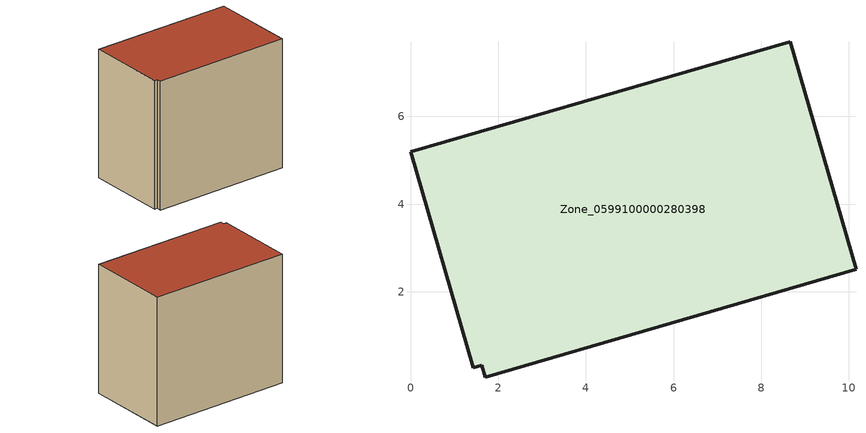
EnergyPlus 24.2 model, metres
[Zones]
Zone_0599100000280398
 floor ground (C_G): 1.62,0.32 1.43,0.27 0,5.2 8.66,7.7 10.16,2.51 1.71,0.06 z0
 wall outside (C_F): 10.16,2.51 8.66,7.7 0,5.2 1.43,0.27 1.62,0.32 1.71,0.06 10.16,2.51 z0:8.12
 roof outside (C_R): 1.43,0.27 1.62,0.32 1.71,0.06 10.16,2.51 8.66,7.7 0,5.2 z8.12
[BUILDING]
Pand.0599100000280398: North Axis=0; Terrain=City; Loads Convergence Tolerance Value=0.04; Temperature Convergence Tolerance Value=0.4; Solar Distribution=FullExterior; Maximum Number of Warmup Days=25; Minimum Number of Warmup Days=1
[Site:Location]
Rotterdam.The.Hague.AP_ZH_NLD Design_Conditions: Latitude=51.96; Longitude=4.45; Time Zone=1; Elevation=-4.5
[SITE:GROUNDTEMPERATURE:BUILDINGSURFACE]
18, 18, 18, 18, 18, 18, 18, 18, 18, 18, 18, 18
[MATERIAL] Thermal Absorptance=0.9; Solar Absorptance=0.7; Visible Absorptance=0.7
Name | Roughness | Thickness | Conductivity | Density | Specific Heat
G.TI.1975-1991 | MediumSmooth | 0.15 | 0.288461 | 540 | 1210
F.TI.1975-1991 | Rough | 0.3 | 0.230769 | 1920 | 840
R.TI.1975-1991 | MediumRough | 0.2 | 0.153846 | 1500 | 1000
[CONSTRUCTION]
C_G: G.TI.1975-1991
C_F: F.TI.1975-1991
C_R: R.TI.1975-1991
[ZONE]
Zone_0599100000280398: Type=1; Multiplier=1; Ceiling Height=Autocalculate; Volume=Autocalculate; Floor Area=autocalculate; Part of Total Floor Area=Yes
[ZONEINFILTRATION:DESIGNFLOWRATE]
Infil_Zone_0599100000280398: Zone or ZoneList or Space or SpaceList=Zone_0599100000280398; Schedule=AlwaysOn; Design Flow Rate Calculation Method=Flow/Area; Flow Rate per Floor Area=0.003; Constant Term Coefficient=1; Temperature Term Coefficient=0; Velocity Term Coefficient=0; Velocity Squared Term Coefficient=0
[HVACTEMPLATE:ZONE:IDEALLOADSAIRSYSTEM]
Zone_0599100000280398: Maximum Heating Supply Air Temperature=50; Minimum Cooling Supply Air Temperature=13; Maximum Heating Supply Air Humidity Ratio=0.0156; Minimum Cooling Supply Air Humidity Ratio=0.0077; Heating Limit=NoLimit; Cooling Limit=NoLimit; Dehumidification Control Type=ConstantSensibleHeatRatio; Cooling Sensible Heat Ratio=0.7; Dehumidification Setpoint=60; Humidification Control Type=None; Humidification Setpoint=30; Outdoor Air Method=None; Outdoor Air Flow Rate per Person=0.00944; Outdoor Air Flow Rate per Zone Floor Area=0; Outdoor Air Flow Rate per Zone=0; Demand Controlled Ventilation Type=None; Outdoor Air Economizer Type=NoEconomizer; Heat Recovery Type=None; Sensible Heat Recovery Effectiveness=0.7; Latent Heat Recovery Effectiveness=0.65
[ZONECONTROL:THERMOSTAT]
ThermostatControl_Zone_0599100000280398: Zone or ZoneList=Zone_0599100000280398; Control Type Schedule=DualSetpointControlType; Control 1=Thermostat_Zone_0599100000280398; Temperature Difference Between Cutout And Setpoint=0
[THERMOSTATSETPOINT:DUALSETPOINT]
Thermostat_Zone_0599100000280398: Heating Setpoint Temperature Schedule=HeatingSetpoint_Zone_0599100000280398; Cooling Setpoint Temperature Schedule=CoolingSetpoint_Zone_0599100000280398
[SCHEDULE:COMPACT]
HeatingSetpoint_Zone_0599100000280398: Through: 12/31, For: AllDays, Until: 24:00, 21
CoolingSetpoint_Zone_0599100000280398: Through: 12/31, For: AllDays, Until: 24:00, 24
DualSetpointControlType: Through: 12/31, For: AllDays, Until: 24:00, 4
AlwaysOn: Through: 12/31, For: AllDays, Until: 24:00, 1
